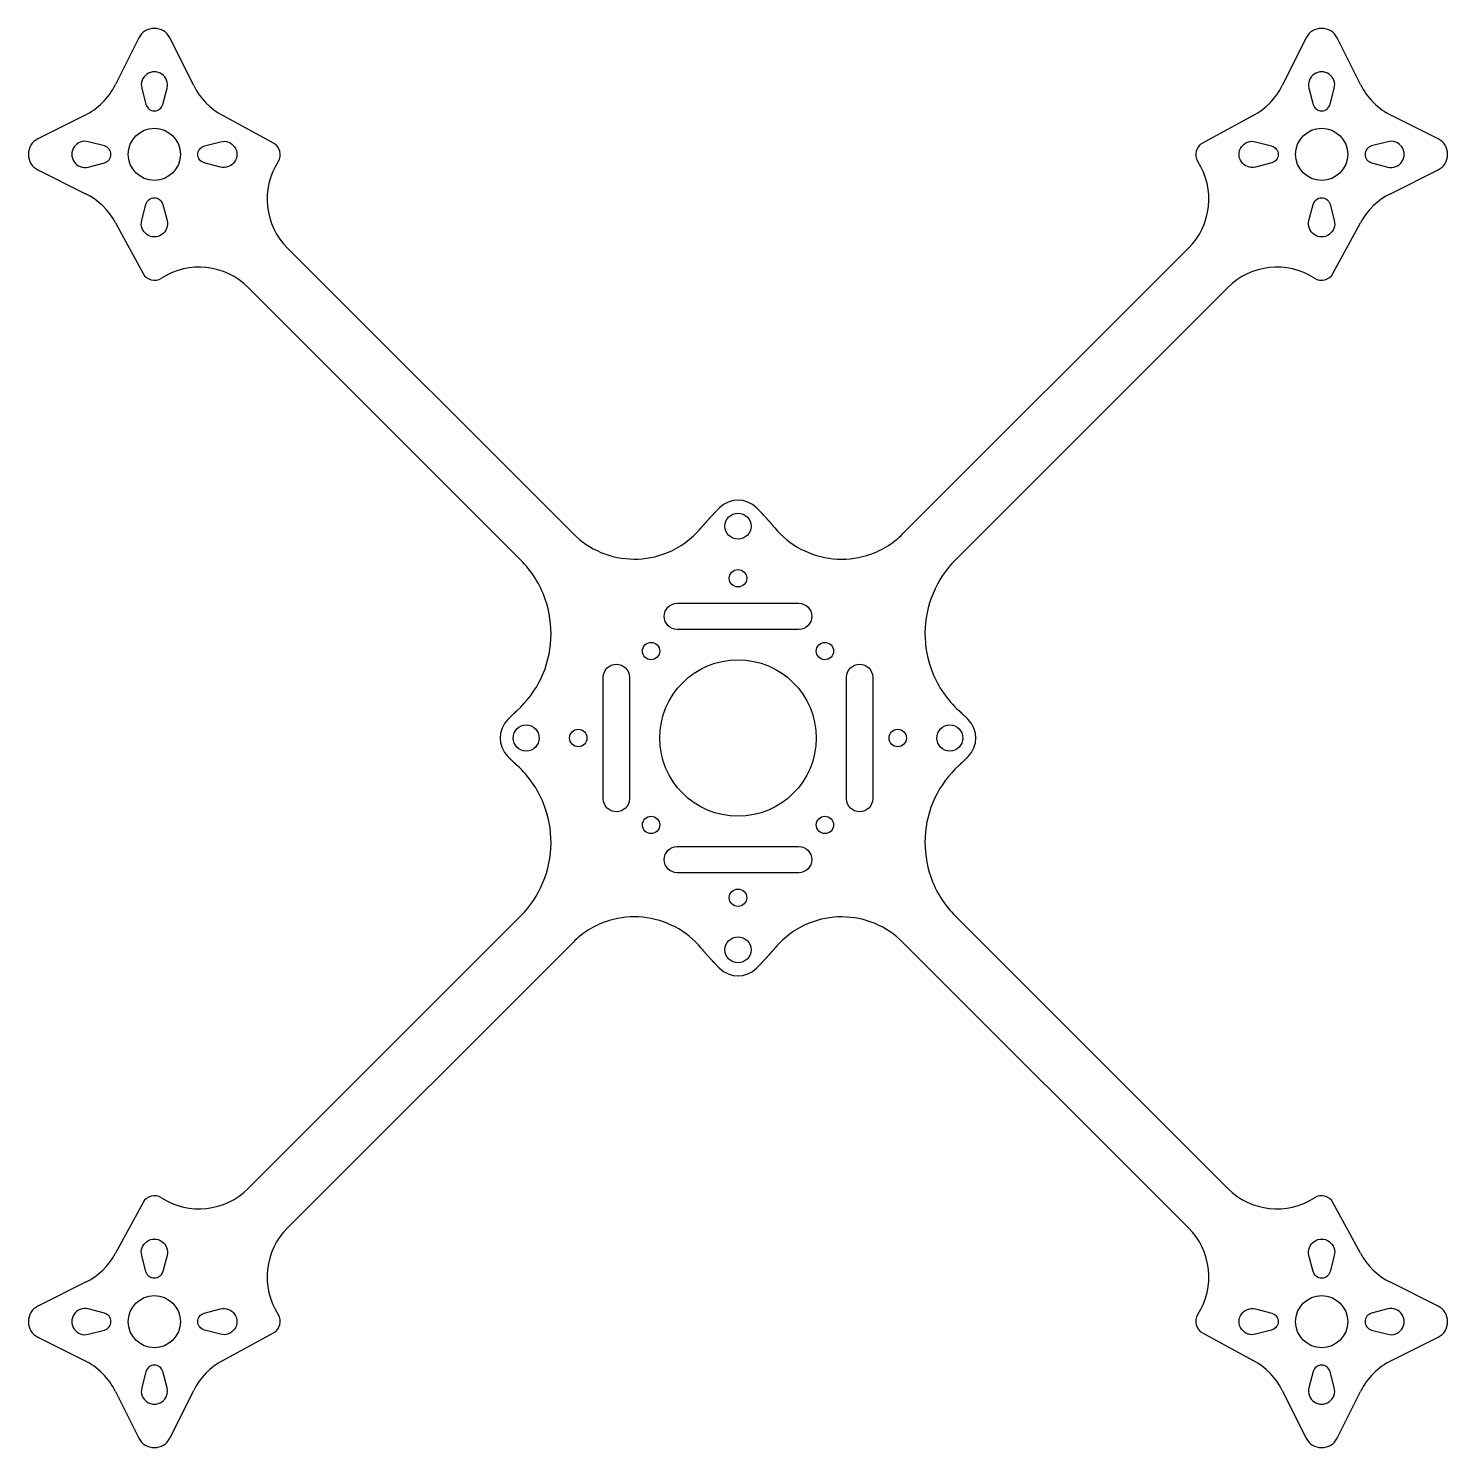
# Model space of a CAD drawing. Header units: millimetres. Extents: x -82 to 82, y -82 to 82.
import ezdxf

# ---------------------------------------------------------------- set-up
doc = ezdxf.new("R2010")
doc.units = ezdxf.units.MM
doc.layers.get('0').update_dxf_attribs({"linetype": 'CONTINUOUS'})

msp = doc.modelspace()

# ---------------------------------------------------------------- linework, layer by layer
for p, q in [((-68.96, 80.57), (-71.64, 75.22)), ((-62.65, 75.09), (-65.39, 80.57)), ((65.39, 80.57), (62.65, 75.09)), ((71.64, 75.22), (68.96, 80.57)), ((-75.22, 71.64), (-80.57, 68.96)), ((-53.46, 68.48), (-59.29, 71.63)), ((59.29, 71.63), (53.46, 68.48)), ((80.57, 68.96), (75.22, 71.64)), ((-80.57, 65.39), (-75.09, 62.65)), ((75.09, 62.65), (80.57, 65.39)), ((-71.63, 59.29), (-68.48, 53.46)), ((68.48, 53.46), (71.63, 59.29)), ((-18.99, 23.52), (-51.84, 56.37)), ((51.84, 56.37), (18.99, 23.52)), ((-56.37, 51.84), (-25.03, 20.5)), ((25.03, 20.5), (56.37, 51.84)), ((-25.03, -20.5), (-56.37, -51.84)), ((56.37, -51.84), (25.03, -20.5)), ((-51.84, -56.37), (-18.99, -23.52)), ((18.99, -23.52), (51.84, -56.37)), ((-68.48, -53.46), (-71.63, -59.29)), ((71.63, -59.29), (68.48, -53.46)), ((-75.09, -62.65), (-80.57, -65.39)), ((80.57, -65.39), (75.09, -62.65)), ((-59.29, -71.63), (-53.46, -68.48)), ((53.46, -68.48), (59.29, -71.63)), ((-80.57, -68.96), (-75.22, -71.64)), ((75.22, -71.64), (80.57, -68.96)), ((-65.39, -80.57), (-62.65, -75.09)), ((62.65, -75.09), (65.39, -80.57)), ((-71.64, -75.22), (-68.96, -80.57)), ((68.96, -80.57), (71.64, -75.22))]:
    msp.add_line(p, q)
for points in [[(-68.63, 74.8), (-68.14, 72.93, 0.774597), (-66.21, 72.92), (-65.72, 74.8, 1.290994)], [(68.14, 72.93), (68.63, 74.8, 1.290994), (65.72, 74.8), (66.21, 72.92, 0.774597)], [(-74.8, 65.72), (-72.93, 66.21, 0.774597), (-72.92, 68.14), (-74.8, 68.63, 1.290994)], [(-61.43, 66.21, -0.774597), (-61.42, 68.14), (-59.55, 68.63, -1.290994), (-59.55, 65.72)], [(61.42, 68.14, -0.774597), (61.43, 66.21), (59.55, 65.72, -1.290994), (59.55, 68.63)], [(72.93, 66.21), (74.8, 65.72, 1.290994), (74.8, 68.63), (72.92, 68.14, 0.774597)], [(-68.14, 61.43, -0.774597), (-66.21, 61.42), (-65.72, 59.55, -1.290994), (-68.63, 59.55)], [(66.21, 61.42, -0.774597), (68.14, 61.43), (68.63, 59.55, -1.290994), (65.72, 59.55)], [(-7, 12.5, -1), (-7, 15.5), (7, 15.5, -1), (7, 12.5)], [(-12.5, -7, -1), (-15.5, -7), (-15.5, 7, -1), (-12.5, 7)], [(12.5, 7, -1), (15.5, 7), (15.5, -7, -1), (12.5, -7)], [(7, -12.5, -1), (7, -15.5), (-7, -15.5, -1), (-7, -12.5)], [(-66.21, -61.42, -0.774597), (-68.14, -61.43), (-68.63, -59.55, -1.290994), (-65.72, -59.55)], [(68.14, -61.43, -0.774597), (66.21, -61.42), (65.72, -59.55, -1.290994), (68.63, -59.55)], [(-72.93, -66.21), (-74.8, -65.72, 1.290994), (-74.8, -68.63), (-72.92, -68.14, 0.774597)], [(-61.42, -68.14, -0.774597), (-61.43, -66.21), (-59.55, -65.72, -1.290994), (-59.55, -68.63)], [(61.43, -66.21, -0.774597), (61.42, -68.14), (59.55, -68.63, -1.290994), (59.55, -65.72)], [(74.8, -65.72), (72.93, -66.21, 0.774597), (72.92, -68.14), (74.8, -68.63, 1.290994)], [(-68.14, -72.93), (-68.63, -74.8, 1.290994), (-65.72, -74.8), (-66.21, -72.92, 0.774597)], [(68.63, -74.8), (68.14, -72.93, 0.774597), (66.21, -72.92), (65.72, -74.8, 1.290994)]]:
    msp.add_lwpolyline(points, format="xyb", close=True)
for centre, radius in [((-67.18, 67.18), 3), ((67.18, 67.18), 3), ((0, 24.38), 1.5), ((0, 18.38), 1), ((-10, 10), 1), ((10, 10), 1), ((0, 0), 9), ((-24.38, 0), 1.5), ((-18.38, 0), 1), ((18.38, 0), 1), ((24.38, 0), 1.5), ((-10, -10), 1), ((10, -10), 1), ((0, -18.38), 1), ((0, -24.38), 1.5), ((-67.18, -67.18), 3), ((67.18, -67.18), 3)]:
    msp.add_circle(centre, radius)
for centre, radius, start, end in [((-67.18, 79.68), 2, 26.5604, 153.4396), ((67.18, 79.68), 2, 26.5604, 153.4396), ((-78.8, 78.8), 8, 296.5604, 333.4396), ((78.8, 78.8), 8, 206.5604, 243.4396), ((-55.49, 78.67), 8, 206.5604, 241.6372), ((55.49, 78.67), 8, 298.3628, 333.4396), ((-79.68, 67.18), 2, 116.5604, 243.4396), ((79.68, 67.18), 2, -63.4396, 63.4396), ((-54.18, 67.16), 1.5, -32.7473, 61.6372), ((54.18, 67.16), 1.5, 118.3628, 212.7473), ((-46.19, 62.02), 8, 147.2527, 225), ((46.19, 62.02), 8, -45, 32.7473), ((-78.67, 55.49), 8, 28.3628, 63.4396), ((78.67, 55.49), 8, 116.5604, 151.6372), ((-62.02, 46.19), 8, 45, 122.7473), ((62.02, 46.19), 8, 57.2527, 135), ((-67.16, 54.18), 1.5, 208.3628, 302.7473), ((67.16, 54.18), 1.5, 237.2527, 331.6372), ((0, 24.38), 3, 45, 135), ((-24.38, 0), 3, 135, 225), ((24.38, 0), 3, -45, 45), ((0, -24.38), 3, 225, 315), ((-62.02, -46.19), 8, 237.2527, 315), ((62.02, -46.19), 8, 225, 302.7473), ((-67.16, -54.18), 1.5, 57.2527, 151.6372), ((67.16, -54.18), 1.5, 28.3628, 122.7473), ((-46.19, -62.02), 8, 135, 212.7473), ((46.19, -62.02), 8, -32.7473, 45), ((-78.67, -55.49), 8, 296.5604, 331.6372), ((78.67, -55.49), 8, 208.3628, 243.4396), ((-79.68, -67.18), 2, 116.5604, 243.4396), ((-54.18, -67.16), 1.5, -61.6372, 32.7473), ((54.18, -67.16), 1.5, 147.2527, 241.6372), ((79.68, -67.18), 2, -63.4396, 63.4396), ((-78.8, -78.8), 8, 26.5604, 63.4396), ((-55.49, -78.67), 8, 118.3628, 153.4396), ((55.49, -78.67), 8, 26.5604, 61.6372), ((78.8, -78.8), 8, 116.5604, 153.4396), ((-67.18, -79.68), 2, 206.5604, 333.4396), ((67.18, -79.68), 2, 206.5604, 333.4396)]:
    msp.add_arc(centre, radius, start, end)
for points in [[(-2.12, 26.51), (-2.57, 26.05), (-3.01, 25.59), (-3.44, 25.12), (-3.86, 24.65), (-4.26, 24.17)], [(4.24, 24.18), (3.84, 24.66), (3.43, 25.14), (3, 25.6), (2.57, 26.06), (2.12, 26.51)], [(-25.42, 3.16), (-25.64, 2.96), (-25.86, 2.75), (-26.08, 2.55), (-26.29, 2.33), (-26.51, 2.12)], [(26.51, 2.12), (26.29, 2.34), (26.07, 2.55), (25.85, 2.76), (25.63, 2.97), (25.41, 3.17)], [(-26.51, -2.12), (-26.29, -2.34), (-26.07, -2.55), (-25.85, -2.76), (-25.63, -2.97), (-25.41, -3.17)], [(25.42, -3.16), (25.64, -2.96), (25.86, -2.75), (26.08, -2.55), (26.29, -2.33), (26.51, -2.12)], [(-4.24, -24.18), (-3.84, -24.66), (-3.43, -25.14), (-3, -25.6), (-2.57, -26.06), (-2.12, -26.51)], [(2.12, -26.51), (2.57, -26.05), (3.01, -25.59), (3.44, -25.12), (3.86, -24.65), (4.26, -24.17)]]:
    msp.add_open_spline(points, degree=5)
for points, knots in [([(-18.99, 23.52), (-18.07, 22.6), (-16.98, 21.87), (-14.58, 20.86), (-13.29, 20.6), (-10.69, 20.58), (-9.4, 20.83), (-7.43, 21.62), (-6.71, 22.02), (-5.39, 22.98), (-4.79, 23.54), (-4.26, 24.17)], [0, 0, 0, 0, 0.390644, 0.390644, 0.781289, 0.781289, 1.171933, 1.171933, 1.417368, 1.417368, 1.662803, 1.662803, 1.662803, 1.662803]), ([(4.24, 24.18), (5.08, 23.18), (6.1, 22.35), (8.4, 21.14), (9.66, 20.76), (12.26, 20.51), (13.56, 20.64), (15.6, 21.25), (16.35, 21.59), (17.76, 22.43), (18.41, 22.94), (18.99, 23.52)], [0, 0, 0, 0, 0.390644, 0.390644, 0.781289, 0.781289, 1.171933, 1.171933, 1.418319, 1.418319, 1.664705, 1.664705, 1.664705, 1.664705]), ([(-25.42, 3.16), (-24.26, 4.22), (-23.33, 5.49), (-21.99, 8.31), (-21.61, 9.84), (-21.45, 12.96), (-21.68, 14.52), (-22.49, 16.84), (-22.88, 17.65), (-23.84, 19.17), (-24.4, 19.87), (-25.03, 20.5)], [0, 0, 0, 0, 0.468773, 0.468773, 0.937547, 0.937547, 1.40632, 1.40632, 1.674982, 1.674982, 1.943643, 1.943643, 1.943643, 1.943643]), ([(25.03, 20.5), (23.93, 19.4), (23.05, 18.09), (21.84, 15.21), (21.53, 13.66), (21.51, 10.54), (21.8, 8.99), (22.72, 6.71), (23.14, 5.92), (24.16, 4.45), (24.75, 3.78), (25.41, 3.17)], [0, 0, 0, 0, 0.468773, 0.468773, 0.937547, 0.937547, 1.40632, 1.40632, 1.674189, 1.674189, 1.942058, 1.942058, 1.942058, 1.942058]), ([(-25.03, -20.5), (-23.93, -19.4), (-23.05, -18.09), (-21.84, -15.21), (-21.53, -13.66), (-21.51, -10.54), (-21.8, -8.99), (-22.72, -6.71), (-23.14, -5.92), (-24.16, -4.45), (-24.75, -3.78), (-25.41, -3.17)], [0, 0, 0, 0, 0.468773, 0.468773, 0.937547, 0.937547, 1.40632, 1.40632, 1.674189, 1.674189, 1.942058, 1.942058, 1.942058, 1.942058]), ([(25.42, -3.16), (24.26, -4.22), (23.33, -5.49), (21.99, -8.31), (21.61, -9.84), (21.45, -12.96), (21.68, -14.52), (22.49, -16.84), (22.88, -17.65), (23.84, -19.17), (24.4, -19.87), (25.03, -20.5)], [0, 0, 0, 0, 0.468773, 0.468773, 0.937547, 0.937547, 1.40632, 1.40632, 1.674982, 1.674982, 1.943643, 1.943643, 1.943643, 1.943643]), ([(-4.24, -24.18), (-5.08, -23.18), (-6.1, -22.35), (-8.4, -21.14), (-9.66, -20.76), (-12.26, -20.51), (-13.56, -20.64), (-15.6, -21.25), (-16.35, -21.59), (-17.76, -22.43), (-18.41, -22.94), (-18.99, -23.52)], [0, 0, 0, 0, 0.390644, 0.390644, 0.781289, 0.781289, 1.171933, 1.171933, 1.418319, 1.418319, 1.664705, 1.664705, 1.664705, 1.664705]), ([(18.99, -23.52), (18.07, -22.6), (16.98, -21.87), (14.58, -20.86), (13.29, -20.6), (10.69, -20.58), (9.4, -20.83), (7.43, -21.62), (6.71, -22.02), (5.39, -22.98), (4.79, -23.54), (4.26, -24.17)], [0, 0, 0, 0, 0.390644, 0.390644, 0.781289, 0.781289, 1.171933, 1.171933, 1.417368, 1.417368, 1.662803, 1.662803, 1.662803, 1.662803])]:
    msp.add_open_spline(points, degree=3, knots=knots)

doc.saveas('drawing.dxf')
